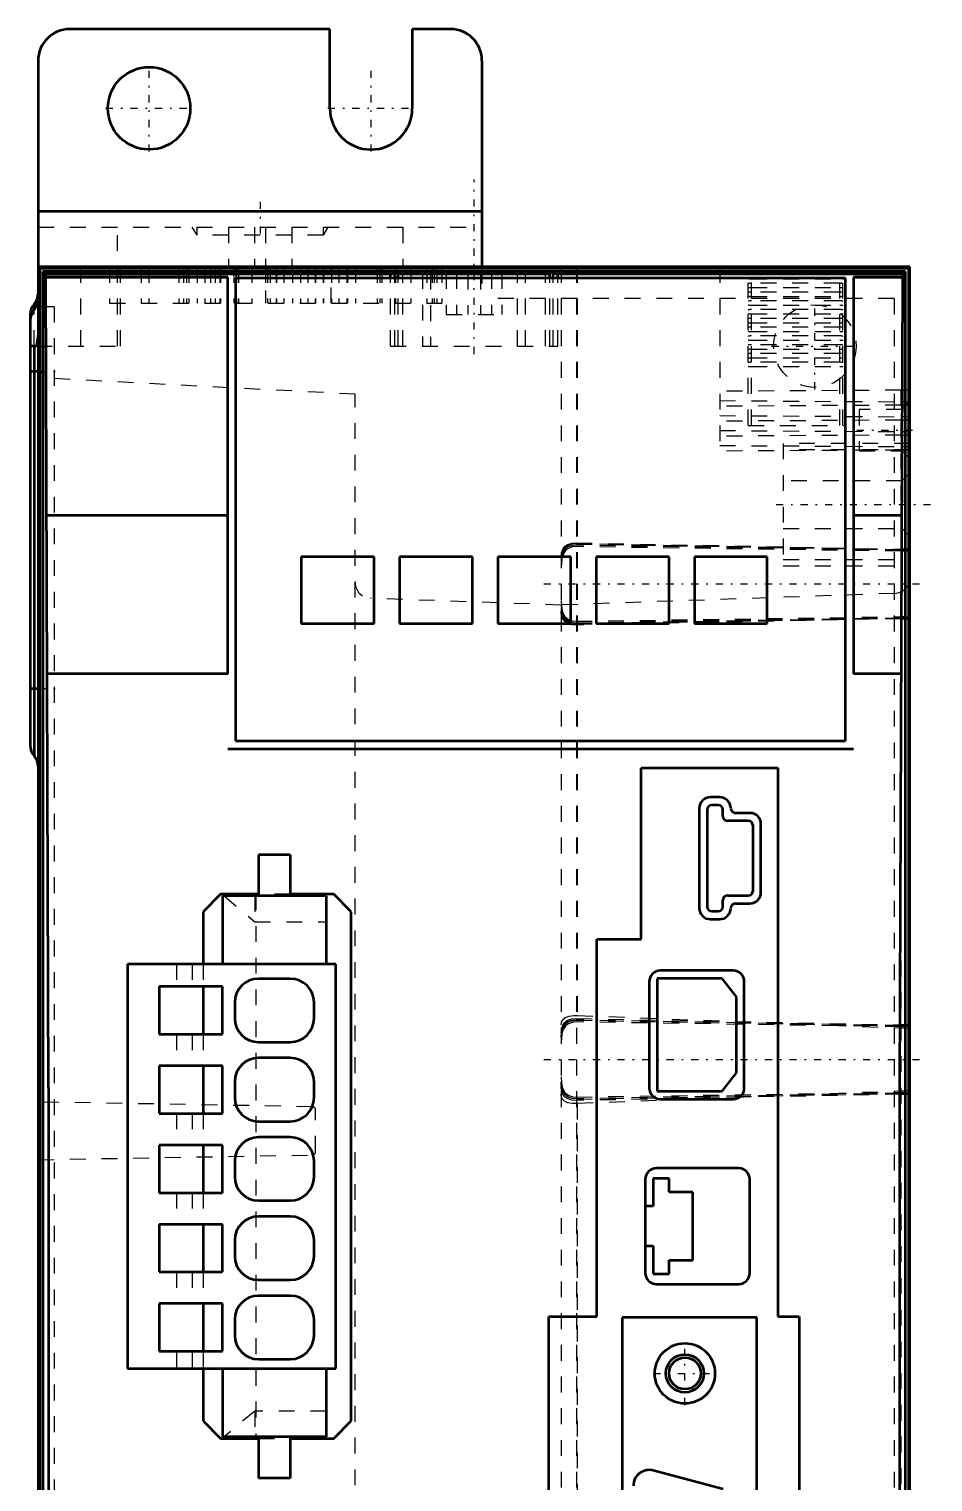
# Model space of a CAD drawing. Header units: millimetres. Extents: x 0 to 229, y 0 to 349.
# Drawn here: x 3.3 to 60.3, y 257.5 to 349.1 of the extents above; entities that cross this region are included whole.
import ezdxf

# ---------------------------------------------------------------- set-up
doc = ezdxf.new("R2010")
doc.units = ezdxf.units.MM
doc.linetypes.add('Center', pattern=[1.5, 0.45, -0.5, 0.05, -0.5])
doc.linetypes.add('Dashed', pattern=[2, 1, -1])
for name, color, linetype, lineweight in [('AM_4', 7, 'Continuous', 50), ('AM_6', 2, 'Continuous', 35), ('AM_7', 7, 'Center', 25), ('AM_9', 6, 'Dashed', 25)]:
    doc.layers.add(name, color=color, linetype=linetype, lineweight=lineweight)

# ---------------------------------------------------------------- blocks, each defined once
blk = doc.blocks.new('3_MBDLN25SF_0_in_MBDLN25SF_1100')
at = {"layer": 'AM_4'}
for p, q in [((22.266, 349.115), (5.866, 349.115)), ((22.266, 344.115), (22.266, 349.115)), ((29.866, 349.115), (27.466, 349.115)), ((27.466, 349.115), (27.466, 344.115)), ((3.866, 347.115), (3.866, 234.085)), ((31.866, 347.115), (31.866, 334.067)), ((31.866, 337.615), (3.866, 337.615)), ((58.866, 334.115), (3.866, 334.115)), ((3.913, 334.067), (3.913, 331.615)), ((3.913, 334.067), (31.866, 334.067)), ((3.962, 334.019), (3.913, 334.067)), ((3.962, 334.019), (3.962, 234.085)), ((58.77, 334.019), (3.962, 334.019)), ((58.57, 333.819), (4.162, 333.819)), ((4.162, 333.819), (4.162, 234.085)), ((4.325, 333.656), (4.162, 333.819)), ((26.087, 333.656), (4.325, 333.656)), ((4.325, 333.456), (4.325, 333.656)), ((26.087, 333.656), (26.366, 333.726)), ((26.087, 333.405), (26.087, 333.656)), ((26.366, 333.405), (26.366, 333.726)), ((26.866, 333.726), (26.588, 333.656)), ((36.145, 333.656), (26.588, 333.656)), ((26.588, 333.405), (26.588, 333.656)), ((28.616, 333.726), (28.616, 333.696)), ((30.266, 333.733), (29.616, 333.733)), ((29.616, 333.733), (29.616, 333.719)), ((29.616, 333.719), (30.266, 333.719)), ((30.266, 333.733), (30.266, 333.719)), ((31.766, 333.757), (30.966, 333.757)), ((30.966, 333.757), (30.966, 333.696)), ((30.966, 333.696), (31.766, 333.696)), ((31.766, 333.696), (31.766, 333.757)), ((32.466, 333.733), (32.466, 333.719)), ((33.116, 333.733), (32.466, 333.733)), ((32.466, 333.719), (33.116, 333.719)), ((33.116, 333.719), (33.116, 333.733)), ((34.116, 333.696), (34.116, 333.726)), ((36.145, 333.656), (35.866, 333.726)), ((36.145, 333.405), (36.145, 333.656)), ((36.366, 333.405), (36.366, 333.726)), ((36.366, 333.726), (36.646, 333.656)), ((58.408, 333.656), (36.646, 333.656)), ((36.646, 333.405), (36.646, 333.656)), ((58.57, 333.819), (58.408, 333.656)), ((58.408, 333.656), (58.408, 333.456)), ((58.57, 333.819), (58.57, 184.411)), ((58.866, 334.115), (58.77, 334.019)), ((58.77, 334.019), (58.77, 184.211)), ((58.866, 184.115), (58.866, 334.115)), ((15.826, 333.456), (4.325, 333.456)), ((4.347, 333.434), (4.325, 333.456)), ((15.826, 333.434), (4.347, 333.434)), ((4.517, 282.328), (4.347, 333.434)), ((15.826, 308.435), (15.826, 333.456)), ((16.326, 333.405), (16.326, 304.215)), ((54.796, 333.405), (16.326, 333.405)), ((54.796, 304.215), (54.796, 333.405)), ((58.408, 333.456), (55.296, 333.456)), ((55.296, 333.456), (55.296, 308.435)), ((58.386, 333.434), (55.296, 333.434)), ((58.386, 333.434), (58.216, 282.328)), ((58.408, 333.456), (58.386, 333.434)), ((3.616, 331.765), (3.616, 331.431)), ((3.366, 331.103), (3.366, 303.926)), ((3.866, 331.615), (3.913, 331.615)), ((3.752, 329.115), (3.366, 329.115)), ((3.616, 329.115), (3.616, 303.265)), ((3.866, 327.515), (3.366, 327.515)), ((15.826, 318.435), (4.393, 318.435)), ((58.34, 318.435), (55.296, 318.435)), ((25.066, 315.815), (20.466, 315.815)), ((20.466, 315.815), (20.466, 311.615)), ((25.066, 311.615), (25.066, 315.815)), ((31.266, 315.815), (26.666, 315.815)), ((26.666, 315.815), (26.666, 311.615)), ((31.266, 311.615), (31.266, 315.815)), ((32.866, 315.815), (32.866, 311.615)), ((37.466, 315.815), (32.866, 315.815)), ((37.466, 311.615), (37.466, 315.815)), ((39.066, 315.815), (39.066, 311.615)), ((43.666, 315.815), (39.066, 315.815)), ((43.666, 311.615), (43.666, 315.815)), ((49.866, 315.815), (45.266, 315.815)), ((45.266, 315.815), (45.266, 311.615)), ((49.866, 311.615), (49.866, 315.815)), ((20.466, 311.615), (25.066, 311.615)), ((26.666, 311.615), (31.266, 311.615)), ((32.866, 311.615), (37.466, 311.615)), ((39.066, 311.615), (43.666, 311.615)), ((45.266, 311.615), (49.866, 311.615)), ((15.826, 308.435), (4.507, 308.435)), ((58.226, 308.435), (55.296, 308.435)), ((3.366, 307.515), (3.866, 307.515)), ((15.826, 303.715), (55.296, 303.715)), ((16.326, 304.215), (54.796, 304.215)), ((41.916, 291.705), (41.916, 302.505)), ((41.916, 302.505), (50.536, 302.505)), ((50.536, 302.505), (50.536, 267.915)), ((46.866, 300.665), (46.266, 300.665)), ((45.566, 299.965), (45.566, 293.665)), ((46.066, 299.865), (46.066, 293.765)), ((46.766, 300.165), (46.366, 300.165)), ((47.066, 299.465), (47.066, 299.865)), ((48.666, 299.165), (47.366, 299.165)), ((48.766, 299.665), (47.866, 299.665)), ((48.966, 294.765), (48.966, 298.865)), ((49.466, 294.665), (49.466, 298.965)), ((17.771, 297.035), (17.771, 294.435)), ((19.771, 297.035), (17.771, 297.035)), ((19.771, 297.035), (19.771, 294.435)), ((15.366, 294.535), (14.266, 293.435)), ((17.771, 294.535), (15.366, 294.535)), ((15.496, 294.435), (15.496, 290.135)), ((22.046, 294.435), (15.496, 294.435)), ((17.531, 294.535), (17.531, 294.435)), ((22.516, 294.535), (19.771, 294.535)), ((22.046, 294.435), (22.046, 290.135)), ((23.616, 293.435), (22.516, 294.535)), ((47.366, 294.465), (48.666, 294.465)), ((14.266, 293.435), (14.266, 290.135)), ((23.616, 261.315), (23.616, 293.435)), ((46.366, 293.465), (46.766, 293.465)), ((47.066, 293.765), (47.066, 294.165)), ((47.866, 293.965), (48.766, 293.965)), ((46.266, 292.965), (46.866, 292.965)), ((39.116, 267.915), (39.116, 291.705)), ((39.116, 291.705), (41.916, 291.705)), ((9.496, 290.135), (9.496, 264.615)), ((22.646, 290.135), (9.496, 290.135)), ((22.646, 264.615), (22.646, 290.135)), ((47.716, 289.725), (43.116, 289.725)), ((11.496, 288.715), (11.496, 285.715)), ((15.496, 288.715), (11.496, 288.715)), ((14.266, 288.715), (14.266, 285.715)), ((15.496, 285.715), (15.496, 288.715)), ((19.771, 289.215), (17.771, 289.215)), ((42.416, 289.025), (42.416, 282.315)), ((47.016, 289.225), (42.916, 289.225)), ((42.916, 289.225), (42.916, 282.115)), ((47.916, 288.073), (47.016, 289.225)), ((48.416, 282.315), (48.416, 289.025)), ((47.916, 283.267), (47.916, 288.073)), ((16.271, 287.715), (16.271, 286.715)), ((21.271, 286.715), (21.271, 287.715)), ((11.496, 285.715), (15.496, 285.715)), ((17.771, 285.215), (19.771, 285.215)), ((19.771, 284.215), (17.771, 284.215)), ((11.496, 283.715), (11.496, 280.715)), ((15.496, 283.715), (11.496, 283.715)), ((14.266, 283.715), (14.266, 280.715)), ((15.496, 280.715), (15.496, 283.715)), ((47.016, 282.115), (47.916, 283.267)), ((4.517, 282.328), (4.517, 235.701)), ((16.271, 282.715), (16.271, 281.715)), ((21.271, 281.715), (21.271, 282.715)), ((58.216, 282.328), (58.216, 235.701)), ((42.916, 282.115), (47.016, 282.115)), ((43.116, 281.615), (47.716, 281.615)), ((11.496, 280.715), (15.496, 280.715)), ((17.771, 280.215), (19.771, 280.215)), ((11.496, 278.715), (11.496, 275.715)), ((15.496, 278.715), (11.496, 278.715)), ((14.266, 278.715), (14.266, 275.715)), ((15.496, 275.715), (15.496, 278.715)), ((19.771, 279.215), (17.771, 279.215)), ((16.271, 277.715), (16.271, 276.715)), ((21.271, 276.715), (21.271, 277.715)), ((48.066, 277.255), (42.866, 277.255)), ((42.166, 276.555), (42.166, 270.655)), ((42.666, 276.605), (42.666, 274.855)), ((43.666, 276.605), (42.666, 276.605)), ((43.666, 275.755), (43.666, 276.605)), ((48.766, 270.655), (48.766, 276.555)), ((11.496, 275.715), (15.496, 275.715)), ((17.771, 275.215), (19.771, 275.215)), ((45.166, 275.755), (43.666, 275.755)), ((45.166, 271.455), (45.166, 275.755)), ((19.771, 274.215), (17.771, 274.215)), ((42.666, 274.855), (42.166, 274.855)), ((11.496, 273.715), (11.496, 270.715)), ((15.496, 273.715), (11.496, 273.715)), ((14.266, 273.715), (14.266, 270.715)), ((15.496, 270.715), (15.496, 273.715)), ((16.271, 272.715), (16.271, 271.715)), ((21.271, 271.715), (21.271, 272.715)), ((42.166, 272.355), (42.666, 272.355)), ((42.666, 272.355), (42.666, 270.605)), ((43.666, 270.605), (43.666, 271.455)), ((43.666, 271.455), (45.166, 271.455)), ((11.496, 270.715), (15.496, 270.715)), ((42.666, 270.605), (43.666, 270.605)), ((17.771, 270.215), (19.771, 270.215)), ((42.866, 269.955), (48.066, 269.955)), ((15.496, 268.715), (11.496, 268.715)), ((11.496, 268.715), (11.496, 265.715)), ((14.266, 268.715), (14.266, 265.715)), ((15.496, 265.715), (15.496, 268.715)), ((19.771, 269.215), (17.771, 269.215)), ((16.271, 267.715), (16.271, 266.715)), ((21.271, 266.715), (21.271, 267.715)), ((36.086, 214.415), (36.086, 267.915)), ((36.086, 267.915), (39.116, 267.915)), ((49.216, 267.845), (40.716, 267.845)), ((40.716, 267.845), (40.716, 215.065)), ((49.216, 215.065), (49.216, 267.845)), ((50.536, 267.915), (51.886, 267.915)), ((51.886, 267.915), (51.886, 214.415)), ((11.496, 265.715), (15.496, 265.715)), ((17.771, 265.215), (19.771, 265.215)), ((9.496, 264.615), (22.646, 264.615)), ((14.266, 264.615), (14.266, 261.315)), ((15.496, 264.615), (15.496, 260.315)), ((22.046, 264.615), (22.046, 260.315)), ((14.266, 261.315), (15.366, 260.215)), ((22.516, 260.215), (23.616, 261.315)), ((22.046, 260.315), (15.496, 260.315)), ((17.531, 260.315), (17.531, 260.215)), ((17.771, 260.315), (17.771, 257.715)), ((19.771, 260.315), (19.771, 257.715)), ((15.366, 260.215), (17.771, 260.215)), ((19.771, 260.215), (22.516, 260.215)), ((19.771, 257.715), (17.771, 257.715)), ((47.075, 257.011), (42.675, 258.19))]:
    blk.add_line(p, q, dxfattribs=at)
for points in [[(26.366, 333.726), (26.385, 333.734), (26.442, 333.741), (26.537, 333.749), (26.668, 333.756), (26.835, 333.763), (27.036, 333.77), (27.27, 333.776), (27.536, 333.782), (27.831, 333.788), (28.152, 333.793), (28.498, 333.798), (28.866, 333.802), (29.253, 333.805), (29.656, 333.808), (30.072, 333.81), (30.498, 333.812), (30.93, 333.813), (31.366, 333.813), (31.802, 333.813), (32.234, 333.812), (32.66, 333.81), (33.076, 333.808), (33.479, 333.805), (33.866, 333.802), (34.234, 333.798), (34.58, 333.793), (34.902, 333.788), (35.196, 333.782), (35.462, 333.776), (35.696, 333.77), (35.898, 333.763), (36.065, 333.756), (36.196, 333.749), (36.29, 333.741), (36.347, 333.734), (36.366, 333.726)], [(26.866, 333.726), (26.882, 333.733), (26.932, 333.739), (27.015, 333.746), (27.132, 333.753), (27.281, 333.759), (27.461, 333.765), (27.67, 333.771), (27.908, 333.776), (28.172, 333.781), (28.461, 333.786), (28.771, 333.79), (29.102, 333.794), (29.449, 333.797), (29.811, 333.8), (30.185, 333.802), (30.568, 333.803), (30.957, 333.804), (31.349, 333.805), (31.369, 333.805)], [(34.616, 333.726), (34.604, 333.731), (34.567, 333.736), (34.506, 333.741), (34.42, 333.745), (34.312, 333.75), (34.181, 333.754), (34.028, 333.759), (33.856, 333.763), (33.664, 333.766), (33.455, 333.77), (33.23, 333.773), (32.991, 333.775), (32.74, 333.777), (32.478, 333.779), (32.207, 333.781), (31.931, 333.782), (31.649, 333.783), (31.366, 333.783), (31.083, 333.783), (30.802, 333.782), (30.525, 333.781), (30.255, 333.779), (29.993, 333.777), (29.741, 333.775), (29.502, 333.773), (29.277, 333.77), (29.068, 333.766), (28.877, 333.763), (28.704, 333.759), (28.552, 333.754), (28.421, 333.75), (28.312, 333.745), (28.227, 333.741), (28.166, 333.736), (28.129, 333.731), (28.116, 333.726)], [(28.116, 333.726), (28.129, 333.721), (28.166, 333.716), (28.227, 333.711), (28.312, 333.707), (28.421, 333.702), (28.552, 333.698), (28.704, 333.694), (28.877, 333.69), (29.068, 333.686), (29.277, 333.683), (29.502, 333.68), (29.741, 333.677), (29.993, 333.675), (30.255, 333.673), (30.525, 333.671), (30.802, 333.67), (31.083, 333.67), (31.366, 333.669)], [(34.116, 333.726), (34.106, 333.73), (34.074, 333.734), (34.023, 333.738), (33.95, 333.742), (33.859, 333.746), (33.748, 333.75), (33.619, 333.754), (33.473, 333.757), (33.311, 333.76), (33.134, 333.763), (32.944, 333.765), (32.741, 333.768), (32.528, 333.77), (32.307, 333.771), (32.078, 333.772), (31.844, 333.773), (31.606, 333.774), (31.366, 333.774), (31.127, 333.774), (30.889, 333.773), (30.654, 333.772), (30.426, 333.771), (30.204, 333.77), (29.991, 333.768), (29.789, 333.765), (29.599, 333.763), (29.422, 333.76), (29.26, 333.757), (29.114, 333.754), (28.985, 333.75), (28.874, 333.746), (28.782, 333.742), (28.71, 333.738), (28.658, 333.734), (28.627, 333.73), (28.616, 333.726)], [(28.616, 333.726), (28.627, 333.722), (28.658, 333.718), (28.71, 333.714), (28.782, 333.71), (28.874, 333.706), (28.985, 333.702), (29.114, 333.699), (29.26, 333.695), (29.422, 333.692), (29.599, 333.689), (29.789, 333.687), (29.991, 333.684), (30.204, 333.683), (30.426, 333.681), (30.654, 333.68), (30.889, 333.679), (31.127, 333.678), (31.366, 333.678)], [(30.266, 333.733), (30.327, 333.733), (30.388, 333.733), (30.447, 333.733), (30.506, 333.734), (30.562, 333.734), (30.616, 333.735), (30.668, 333.735), (30.716, 333.736), (30.761, 333.737), (30.802, 333.737), (30.84, 333.738), (30.872, 333.739), (30.901, 333.74), (30.924, 333.741), (30.942, 333.742), (30.956, 333.743), (30.964, 333.744), (30.966, 333.745)], [(30.966, 333.707), (30.964, 333.708), (30.956, 333.709), (30.942, 333.71), (30.924, 333.711), (30.901, 333.712), (30.872, 333.713), (30.84, 333.714), (30.802, 333.715), (30.761, 333.716), (30.716, 333.716), (30.668, 333.717), (30.616, 333.717), (30.562, 333.718), (30.506, 333.718), (30.447, 333.719), (30.388, 333.719), (30.327, 333.719), (30.266, 333.719)], [(31.366, 333.678), (31.606, 333.678), (31.844, 333.679), (32.078, 333.68), (32.307, 333.681), (32.528, 333.683), (32.741, 333.684), (32.944, 333.687), (33.134, 333.689), (33.311, 333.692), (33.473, 333.695), (33.619, 333.699), (33.748, 333.702), (33.859, 333.706), (33.95, 333.71), (34.023, 333.714), (34.074, 333.718), (34.106, 333.722), (34.116, 333.726)], [(31.366, 333.669), (31.649, 333.67), (31.931, 333.67), (32.207, 333.671), (32.478, 333.673), (32.74, 333.675), (32.991, 333.677), (33.23, 333.68), (33.455, 333.683), (33.664, 333.686), (33.856, 333.69), (34.028, 333.694), (34.181, 333.698), (34.312, 333.702), (34.42, 333.707), (34.506, 333.711), (34.567, 333.716), (34.604, 333.721), (34.616, 333.726)], [(31.369, 333.805), (31.761, 333.804), (32.15, 333.803), (32.533, 333.802), (32.908, 333.8), (33.27, 333.797), (33.619, 333.794), (33.949, 333.79), (34.261, 333.786), (34.55, 333.782), (34.815, 333.777), (35.054, 333.771), (35.265, 333.765), (35.446, 333.759), (35.596, 333.753), (35.714, 333.746), (35.798, 333.74), (35.849, 333.733), (35.866, 333.726), (35.866, 333.726)], [(31.766, 333.745), (31.769, 333.744), (31.777, 333.743), (31.79, 333.742), (31.808, 333.741), (31.832, 333.74), (31.86, 333.739), (31.893, 333.738), (31.93, 333.737), (31.971, 333.737), (32.016, 333.736), (32.065, 333.735), (32.116, 333.735), (32.17, 333.734), (32.227, 333.734), (32.285, 333.733), (32.345, 333.733), (32.405, 333.733), (32.466, 333.733)], [(32.466, 333.719), (32.405, 333.719), (32.345, 333.719), (32.285, 333.719), (32.227, 333.718), (32.17, 333.718), (32.116, 333.717), (32.065, 333.717), (32.016, 333.716), (31.971, 333.716), (31.93, 333.715), (31.893, 333.714), (31.86, 333.713), (31.832, 333.712), (31.808, 333.711), (31.79, 333.71), (31.777, 333.709), (31.769, 333.708), (31.766, 333.707)], [(3.616, 331.431), (3.762, 331.665), (3.86, 332.023), (3.866, 332.139)], [(3.616, 331.431), (3.513, 331.279), (3.391, 330.948), (3.366, 330.701)], [(3.866, 330.139), (3.861, 329.937), (3.856, 329.858), (3.823, 329.545), (3.752, 329.115)]]:
    blk.add_lwpolyline(points, dxfattribs=at)
for centre, radius in [((10.866, 344.115), 2.6), ((44.666, 264.315), 1.9), ((44.666, 264.315), 1.2), ((44.666, 264.315), 1)]:
    blk.add_circle(centre, radius, dxfattribs=at)
for centre, radius, start, end in [((5.866, 347.115), 2, 90, 180), ((29.866, 347.115), 2, 0, 90), ((24.866, 344.115), 2.6, 180, 0), ((4.366, 331.103), 1, 138.59038, 180), ((2.866, 332.426), 1, 318.59029, 359.91755), ((4.366, 303.926), 1, 180, 221.40962), ((2.866, 302.603), 1, 0, 41.40971), ((46.266, 299.965), 0.7, 90, 180), ((46.866, 299.965), 0.7, 0, 90), ((46.366, 299.865), 0.3, 90, 180), ((46.766, 299.865), 0.3, 0, 90), ((47.866, 299.965), 0.3, 180, 270), ((47.366, 299.465), 0.3, 180, 270), ((48.666, 298.865), 0.3, 0, 90), ((48.766, 298.965), 0.7, 0, 90), ((47.366, 294.165), 0.3, 90, 180), ((48.666, 294.765), 0.3, 270, 0), ((48.766, 294.665), 0.7, 270, 0), ((46.266, 293.665), 0.7, 180, 270), ((46.366, 293.765), 0.3, 180, 270), ((46.766, 293.765), 0.3, 270, 0), ((46.866, 293.665), 0.7, 270, 0), ((47.866, 293.665), 0.3, 90, 180), ((43.116, 289.025), 0.7, 90, 180), ((47.716, 289.025), 0.7, 0, 90), ((17.771, 287.715), 1.5, 90, 180), ((19.771, 287.715), 1.5, 0, 90), ((17.771, 286.715), 1.5, 180, 270), ((19.771, 286.715), 1.5, 270, 0), ((17.771, 282.715), 1.5, 90, 180), ((19.771, 282.715), 1.5, 0, 90), ((43.116, 282.315), 0.7, 180, 270), ((47.716, 282.315), 0.7, 270, 0), ((17.771, 281.715), 1.5, 180, 270), ((19.771, 281.715), 1.5, 270, 0), ((17.771, 277.715), 1.5, 90, 180), ((19.771, 277.715), 1.5, 0, 90), ((42.866, 276.555), 0.7, 90, 180), ((48.066, 276.555), 0.7, 0, 90), ((17.771, 276.715), 1.5, 180, 270), ((19.771, 276.715), 1.5, 270, 0), ((17.771, 272.715), 1.5, 90, 180), ((19.771, 272.715), 1.5, 0, 90), ((17.771, 271.715), 1.5, 180, 270), ((19.771, 271.715), 1.5, 270, 0), ((42.866, 270.655), 0.7, 180, 270), ((48.066, 270.655), 0.7, 270, 0), ((17.771, 267.715), 1.5, 90, 180), ((19.771, 267.715), 1.5, 0, 90), ((17.771, 266.715), 1.5, 180, 270), ((19.771, 266.715), 1.5, 270, 0), ((42.416, 257.224), 1, 75, 180)]:
    blk.add_arc(centre, radius, start, end, dxfattribs=at)
at = {"layer": 'AM_7'}
for p, q in [((10.866, 341.385), (10.866, 346.845)), ((24.866, 341.385), (24.866, 346.845)), ((8.136, 344.115), (13.596, 344.115)), ((22.136, 344.115), (27.596, 344.115)), ((31.366, 328.615), (31.366, 339.615)), ((17.866, 338.215), (17.866, 336.015)), ((52.866, 326.385), (52.866, 331.845)), ((50.136, 329.115), (55.596, 329.115)), ((3.291, 327.515), (4.941, 327.515)), ((55.506, 323.815), (59.026, 323.815)), ((50.416, 319.115), (60.316, 319.115)), ((35.766, 314.115), (59.966, 314.115)), ((3.291, 307.515), (4.941, 307.515)), ((35.766, 284.115), (59.966, 284.115)), ((44.666, 262.32), (44.666, 266.31)), ((42.671, 264.315), (46.661, 264.315))]:
    blk.add_line(p, q, dxfattribs=at)
at = {"layer": 'AM_9'}
for p, q in [((3.866, 336.615), (31.866, 336.615)), ((8.866, 329.115), (8.866, 336.615)), ((13.566, 336.615), (13.866, 336.115)), ((13.866, 336.615), (13.866, 336.115)), ((15.866, 336.615), (15.866, 334.115)), ((17.516, 336.615), (17.516, 334.115)), ((18.216, 336.615), (18.216, 331.815)), ((19.866, 336.615), (19.866, 334.115)), ((21.866, 336.115), (21.866, 336.615)), ((21.866, 336.115), (22.166, 336.615)), ((26.866, 336.615), (26.866, 334.115)), ((21.866, 336.115), (13.866, 336.115)), ((6.566, 329.115), (6.566, 334.115)), ((8.366, 334.115), (8.366, 331.815)), ((8.858, 334.115), (8.858, 331.815)), ((9.066, 329.115), (9.066, 334.115)), ((10.366, 334.115), (10.366, 331.815)), ((10.858, 334.115), (10.858, 331.815)), ((12.736, 334.115), (12.736, 331.815)), ((13.036, 334.115), (13.036, 331.815)), ((13.216, 334.115), (13.216, 331.815)), ((13.376, 334.115), (13.376, 331.815)), ((13.906, 334.115), (13.906, 331.815)), ((14.376, 334.115), (14.376, 331.815)), ((14.736, 334.115), (14.736, 331.815)), ((15.036, 334.115), (15.036, 331.815)), ((15.336, 334.115), (15.336, 331.815)), ((15.376, 334.115), (15.376, 331.815)), ((16.206, 334.115), (16.206, 331.815)), ((16.336, 334.115), (16.336, 331.815)), ((16.376, 334.115), (16.376, 331.815)), ((16.506, 334.115), (16.506, 331.815)), ((17.336, 334.115), (17.336, 331.815)), ((18.206, 334.115), (18.206, 331.815)), ((18.336, 334.115), (18.336, 331.815)), ((18.506, 334.115), (18.506, 331.815)), ((18.875, 334.115), (18.875, 331.815)), ((18.906, 334.115), (18.906, 331.815)), ((19.366, 334.115), (19.366, 331.815)), ((19.916, 334.115), (19.916, 331.815)), ((20.416, 334.115), (20.416, 331.815)), ((20.875, 334.115), (20.875, 331.815)), ((21.336, 334.115), (21.336, 331.815)), ((21.366, 334.115), (21.366, 331.815)), ((21.836, 334.115), (21.836, 331.815)), ((21.876, 334.115), (21.876, 331.815)), ((22.346, 331.815), (22.346, 334.115)), ((22.376, 334.115), (22.376, 331.815)), ((22.828, 334.115), (22.828, 331.815)), ((23.346, 334.115), (23.346, 331.815)), ((23.376, 334.115), (23.376, 331.815)), ((23.876, 334.115), (23.876, 331.815)), ((25.246, 334.115), (25.246, 331.815)), ((25.416, 334.115), (25.416, 331.815)), ((25.546, 334.115), (25.546, 331.815)), ((26.416, 334.115), (26.416, 331.815)), ((26.866, 329.115), (26.866, 333.726)), ((27.376, 334.115), (27.376, 331.815)), ((28.116, 333.726), (28.116, 329.115)), ((28.376, 334.115), (28.376, 331.815)), ((28.616, 333.696), (28.616, 329.115)), ((28.716, 334.115), (28.716, 331.815)), ((28.845, 334.115), (28.845, 331.815)), ((29.016, 334.115), (29.016, 331.815)), ((29.336, 334.115), (29.336, 331.815)), ((29.616, 333.719), (29.616, 331.115)), ((30.266, 333.719), (30.266, 331.115)), ((30.966, 333.696), (30.966, 331.115)), ((31.766, 333.696), (31.766, 331.115)), ((31.866, 334.067), (31.866, 332.115)), ((32.466, 333.719), (32.466, 331.115)), ((33.116, 333.719), (33.116, 331.115)), ((34.116, 329.115), (34.116, 333.696)), ((34.616, 329.115), (34.616, 333.726)), ((35.866, 329.115), (35.866, 333.726)), ((36.866, 334.115), (36.866, 184.115)), ((37.823, 334.115), (37.823, 184.115)), ((37.866, 334.115), (37.866, 286.896)), ((46.866, 334.115), (46.866, 322.491)), ((48.666, 324.115), (48.666, 333.606)), ((54.636, 333.634), (48.866, 333.634)), ((48.866, 324.115), (48.866, 333.634)), ((54.636, 324.115), (54.636, 333.634)), ((54.836, 324.115), (54.836, 333.606)), ((26.087, 329.115), (26.087, 333.405)), ((26.366, 329.115), (26.366, 333.405)), ((26.588, 329.115), (26.588, 333.405)), ((36.145, 329.115), (36.145, 333.405)), ((36.366, 329.115), (36.366, 333.405)), ((36.646, 329.115), (36.646, 333.405)), ((48.866, 333.357), (54.636, 333.357)), ((54.436, 333.08), (48.866, 333.08)), ((48.866, 332.803), (54.436, 332.803)), ((54.436, 324.115), (54.436, 333.08)), ((8.366, 331.815), (29.336, 331.815)), ((57.866, 332.115), (31.866, 332.115)), ((54.436, 332.527), (48.866, 332.527)), ((48.866, 332.25), (54.436, 332.25)), ((54.436, 331.973), (48.866, 331.973)), ((57.866, 332.115), (57.866, 186.115)), ((3.616, 329.115), (3.616, 331.431)), ((3.913, 331.615), (4.866, 331.615)), ((4.866, 331.615), (4.866, 186.615)), ((29.616, 331.115), (33.116, 331.115)), ((48.866, 331.696), (54.436, 331.696)), ((54.436, 331.419), (48.866, 331.419)), ((48.866, 331.142), (54.436, 331.142)), ((54.436, 330.865), (48.866, 330.865)), ((48.866, 330.588), (54.436, 330.588)), ((54.436, 330.312), (48.866, 330.312)), ((48.866, 330.035), (54.436, 330.035)), ((3.752, 329.115), (9.066, 329.115)), ((26.087, 329.115), (36.646, 329.115)), ((54.436, 329.758), (48.866, 329.758)), ((48.866, 329.481), (54.436, 329.481)), ((54.436, 329.204), (48.866, 329.204)), ((48.866, 328.927), (54.436, 328.927)), ((54.436, 328.65), (48.866, 328.65)), ((48.866, 328.374), (54.436, 328.374)), ((54.436, 328.097), (48.866, 328.097)), ((48.866, 327.82), (54.436, 327.82)), ((23.866, 326.075), (4.814, 327.073)), ((58.297, 326.333), (46.866, 326.263)), ((58.297, 326.333), (58.297, 184.115)), ((23.866, 205.263), (23.866, 326.075)), ((46.866, 325.675), (58.297, 325.605)), ((58.297, 325.39), (46.866, 325.32)), ((58.866, 325.615), (58.366, 325.115)), ((46.866, 324.732), (58.297, 324.662)), ((58.297, 324.447), (46.866, 324.377)), ((58.366, 325.115), (55.666, 325.115)), ((55.666, 325.115), (55.666, 322.515)), ((58.366, 325.115), (58.366, 322.515)), ((46.866, 323.789), (58.297, 323.719)), ((48.666, 324.115), (54.836, 324.115)), ((58.297, 323.504), (46.866, 323.434)), ((46.866, 322.846), (58.297, 322.775)), ((58.866, 322.98), (50.866, 322.98)), ((50.866, 322.98), (50.866, 315.25)), ((58.297, 322.561), (46.866, 322.491)), ((58.866, 322.565), (50.866, 322.565)), ((55.666, 322.515), (58.366, 322.515)), ((58.366, 322.515), (58.866, 322.015)), ((58.866, 321.115), (58.366, 320.615)), ((58.366, 320.615), (50.866, 320.615)), ((58.366, 320.615), (58.366, 317.615)), ((50.866, 317.615), (58.366, 317.615)), ((58.366, 317.615), (58.866, 317.115)), ((37.823, 316.706), (58.297, 316.307)), ((58.297, 316.274), (37.823, 316.639)), ((37.823, 316.633), (58.297, 316.271)), ((58.297, 316.232), (37.823, 316.559)), ((58.297, 316.181), (37.823, 316.47)), ((50.866, 315.665), (58.866, 315.665)), ((50.866, 315.25), (58.866, 315.25)), ((57.901, 313.519), (36.866, 312.785)), ((36.866, 312.785), (24.831, 313.205)), ((37.823, 311.759), (58.297, 312.048)), ((37.823, 311.67), (58.297, 311.998)), ((58.297, 311.958), (37.823, 311.596)), ((37.823, 311.59), (58.297, 311.955)), ((58.297, 311.922), (37.823, 311.524)), ((15.591, 294.435), (17.531, 292.807)), ((17.531, 294.435), (17.531, 292.807)), ((17.591, 294.535), (17.591, 260.215)), ((19.771, 294.535), (17.771, 294.535)), ((17.531, 292.807), (22.046, 292.807)), ((12.591, 290.135), (12.591, 288.715)), ((13.591, 290.135), (13.591, 288.715)), ((14.266, 290.135), (14.266, 288.715)), ((37.866, 286.896), (58.866, 286.088)), ((37.823, 286.694), (58.297, 286.302)), ((58.297, 286.257), (37.823, 286.606)), ((37.823, 286.587), (58.297, 286.247)), ((58.297, 286.19), (37.823, 286.486)), ((12.591, 285.715), (12.591, 283.715)), ((13.591, 285.715), (13.591, 283.715)), ((14.266, 285.715), (14.266, 283.715)), ((21.17, 281.135), (3.866, 281.437)), ((37.823, 281.744), (58.297, 282.039)), ((58.297, 281.982), (37.823, 281.642)), ((37.823, 281.623), (58.297, 281.972)), ((58.297, 281.928), (37.823, 281.535)), ((58.866, 282.141), (37.866, 281.334)), ((12.591, 280.715), (12.591, 278.715)), ((13.591, 280.715), (13.591, 278.715)), ((14.266, 280.715), (14.266, 278.715)), ((21.366, 278.294), (21.366, 280.935)), ((37.866, 281.334), (37.866, 226.896)), ((3.866, 277.792), (21.17, 278.094)), ((12.591, 275.715), (12.591, 273.715)), ((13.591, 275.715), (13.591, 273.715)), ((14.266, 275.715), (14.266, 273.715)), ((12.591, 270.715), (12.591, 268.715)), ((13.591, 270.715), (13.591, 268.715)), ((14.266, 270.715), (14.266, 268.715)), ((12.591, 265.715), (12.591, 264.615)), ((13.591, 265.715), (13.591, 264.615)), ((14.266, 265.715), (14.266, 264.615)), ((17.531, 261.942), (15.591, 260.315)), ((17.531, 261.942), (17.531, 260.315)), ((22.046, 261.942), (17.531, 261.942)), ((17.771, 260.215), (19.771, 260.215))]:
    blk.add_line(p, q, dxfattribs=at)
for points in [[(48.866, 333.634), (48.849, 333.634), (48.832, 333.634), (48.814, 333.633), (48.798, 333.632), (48.782, 333.631), (48.766, 333.63), (48.752, 333.629), (48.738, 333.627), (48.725, 333.626), (48.713, 333.624), (48.702, 333.622), (48.693, 333.62), (48.685, 333.618), (48.678, 333.615), (48.673, 333.613), (48.669, 333.611), (48.667, 333.608), (48.666, 333.606)], [(54.836, 333.606), (54.835, 333.608), (54.833, 333.611), (54.829, 333.613), (54.824, 333.615), (54.818, 333.618), (54.809, 333.62), (54.8, 333.622), (54.789, 333.624), (54.778, 333.626), (54.765, 333.627), (54.751, 333.629), (54.736, 333.63), (54.721, 333.631), (54.705, 333.632), (54.688, 333.633), (54.671, 333.634), (54.654, 333.634), (54.636, 333.634)], [(48.666, 333.385), (48.667, 333.383), (48.669, 333.38), (48.673, 333.378), (48.678, 333.376), (48.685, 333.373), (48.693, 333.371), (48.702, 333.369), (48.713, 333.367), (48.725, 333.365), (48.738, 333.364), (48.752, 333.362), (48.766, 333.361), (48.782, 333.36), (48.798, 333.359), (48.814, 333.358), (48.832, 333.358), (48.849, 333.357), (48.866, 333.357)], [(48.866, 333.08), (48.849, 333.08), (48.832, 333.08), (48.814, 333.079), (48.798, 333.079), (48.782, 333.078), (48.766, 333.076), (48.752, 333.075), (48.738, 333.074), (48.725, 333.072), (48.713, 333.07), (48.702, 333.068), (48.693, 333.066), (48.685, 333.064), (48.678, 333.062), (48.673, 333.059), (48.669, 333.057), (48.667, 333.055), (48.666, 333.052)], [(48.666, 332.831), (48.667, 332.829), (48.669, 332.827), (48.673, 332.824), (48.678, 332.822), (48.685, 332.82), (48.693, 332.817), (48.702, 332.815), (48.713, 332.813), (48.725, 332.812), (48.738, 332.81), (48.752, 332.808), (48.766, 332.807), (48.782, 332.806), (48.798, 332.805), (48.814, 332.804), (48.832, 332.804), (48.849, 332.803), (48.866, 332.803)], [(54.636, 333.052), (54.635, 333.055), (54.633, 333.057), (54.629, 333.059), (54.624, 333.062), (54.618, 333.064), (54.609, 333.066), (54.6, 333.068), (54.589, 333.07), (54.578, 333.072), (54.565, 333.074), (54.551, 333.075), (54.536, 333.076), (54.521, 333.078), (54.505, 333.079), (54.488, 333.079), (54.471, 333.08), (54.454, 333.08), (54.436, 333.08)], [(54.436, 332.803), (54.454, 332.803), (54.471, 332.804), (54.488, 332.804), (54.505, 332.805), (54.521, 332.806), (54.536, 332.807), (54.551, 332.808), (54.565, 332.81), (54.578, 332.812), (54.589, 332.813), (54.6, 332.815), (54.609, 332.817), (54.618, 332.82), (54.624, 332.822), (54.629, 332.824), (54.633, 332.827), (54.635, 332.829), (54.636, 332.831)], [(54.636, 333.357), (54.654, 333.357), (54.671, 333.358), (54.688, 333.358), (54.705, 333.359), (54.721, 333.36), (54.736, 333.361), (54.751, 333.362), (54.765, 333.364), (54.778, 333.365), (54.789, 333.367), (54.8, 333.369), (54.809, 333.371), (54.818, 333.373), (54.824, 333.376), (54.829, 333.378), (54.833, 333.38), (54.835, 333.383), (54.836, 333.385)], [(48.866, 332.527), (48.849, 332.526), (48.832, 332.526), (48.814, 332.526), (48.798, 332.525), (48.782, 332.524), (48.766, 332.523), (48.752, 332.521), (48.738, 332.52), (48.725, 332.518), (48.713, 332.516), (48.702, 332.515), (48.693, 332.512), (48.685, 332.51), (48.678, 332.508), (48.673, 332.506), (48.669, 332.503), (48.667, 332.501), (48.666, 332.498)], [(48.666, 332.278), (48.667, 332.275), (48.669, 332.273), (48.673, 332.27), (48.678, 332.268), (48.685, 332.266), (48.693, 332.264), (48.702, 332.262), (48.713, 332.26), (48.725, 332.258), (48.738, 332.256), (48.752, 332.255), (48.766, 332.253), (48.782, 332.252), (48.798, 332.251), (48.814, 332.251), (48.832, 332.25), (48.849, 332.25), (48.866, 332.25)], [(48.866, 331.973), (48.849, 331.973), (48.832, 331.972), (48.814, 331.972), (48.798, 331.971), (48.782, 331.97), (48.766, 331.969), (48.752, 331.968), (48.738, 331.966), (48.725, 331.965), (48.713, 331.963), (48.702, 331.961), (48.693, 331.959), (48.685, 331.957), (48.678, 331.954), (48.673, 331.952), (48.669, 331.95), (48.667, 331.947), (48.666, 331.945)], [(54.636, 332.498), (54.635, 332.501), (54.633, 332.503), (54.629, 332.506), (54.624, 332.508), (54.618, 332.51), (54.609, 332.512), (54.6, 332.515), (54.589, 332.516), (54.578, 332.518), (54.565, 332.52), (54.551, 332.521), (54.536, 332.523), (54.521, 332.524), (54.505, 332.525), (54.488, 332.526), (54.471, 332.526), (54.454, 332.526), (54.436, 332.527)], [(54.436, 332.25), (54.454, 332.25), (54.471, 332.25), (54.488, 332.251), (54.505, 332.251), (54.521, 332.252), (54.536, 332.253), (54.551, 332.255), (54.565, 332.256), (54.578, 332.258), (54.589, 332.26), (54.6, 332.262), (54.609, 332.264), (54.618, 332.266), (54.624, 332.268), (54.629, 332.27), (54.633, 332.273), (54.635, 332.275), (54.636, 332.278)], [(54.636, 331.945), (54.635, 331.947), (54.633, 331.95), (54.629, 331.952), (54.624, 331.954), (54.618, 331.957), (54.609, 331.959), (54.6, 331.961), (54.589, 331.963), (54.578, 331.965), (54.565, 331.966), (54.551, 331.968), (54.536, 331.969), (54.521, 331.97), (54.505, 331.971), (54.488, 331.972), (54.471, 331.972), (54.454, 331.973), (54.436, 331.973)], [(48.666, 331.724), (48.667, 331.722), (48.669, 331.719), (48.673, 331.717), (48.678, 331.714), (48.685, 331.712), (48.693, 331.71), (48.702, 331.708), (48.713, 331.706), (48.725, 331.704), (48.738, 331.702), (48.752, 331.701), (48.766, 331.7), (48.782, 331.699), (48.798, 331.698), (48.814, 331.697), (48.832, 331.696), (48.849, 331.696), (48.866, 331.696)], [(48.866, 331.419), (48.849, 331.419), (48.832, 331.419), (48.814, 331.418), (48.798, 331.417), (48.782, 331.416), (48.766, 331.415), (48.752, 331.414), (48.738, 331.412), (48.725, 331.411), (48.713, 331.409), (48.702, 331.407), (48.693, 331.405), (48.685, 331.403), (48.678, 331.401), (48.673, 331.398), (48.669, 331.396), (48.667, 331.393), (48.666, 331.391)], [(48.666, 331.17), (48.667, 331.168), (48.669, 331.165), (48.673, 331.163), (48.678, 331.161), (48.685, 331.158), (48.693, 331.156), (48.702, 331.154), (48.713, 331.152), (48.725, 331.15), (48.738, 331.149), (48.752, 331.147), (48.766, 331.146), (48.782, 331.145), (48.798, 331.144), (48.814, 331.143), (48.832, 331.143), (48.849, 331.142), (48.866, 331.142)], [(48.866, 330.865), (48.849, 330.865), (48.832, 330.865), (48.814, 330.864), (48.798, 330.864), (48.782, 330.863), (48.766, 330.862), (48.752, 330.86), (48.738, 330.859), (48.725, 330.857), (48.713, 330.855), (48.702, 330.853), (48.693, 330.851), (48.685, 330.849), (48.678, 330.847), (48.673, 330.844), (48.669, 330.842), (48.667, 330.84), (48.666, 330.837)], [(54.436, 331.696), (54.454, 331.696), (54.471, 331.696), (54.488, 331.697), (54.505, 331.698), (54.521, 331.699), (54.536, 331.7), (54.551, 331.701), (54.565, 331.702), (54.578, 331.704), (54.589, 331.706), (54.6, 331.708), (54.609, 331.71), (54.618, 331.712), (54.624, 331.714), (54.629, 331.717), (54.633, 331.719), (54.635, 331.722), (54.636, 331.724)], [(54.636, 331.391), (54.635, 331.393), (54.633, 331.396), (54.629, 331.398), (54.624, 331.401), (54.618, 331.403), (54.609, 331.405), (54.6, 331.407), (54.589, 331.409), (54.578, 331.411), (54.565, 331.412), (54.551, 331.414), (54.536, 331.415), (54.521, 331.416), (54.505, 331.417), (54.488, 331.418), (54.471, 331.419), (54.454, 331.419), (54.436, 331.419)], [(54.436, 331.142), (54.454, 331.142), (54.471, 331.143), (54.488, 331.143), (54.505, 331.144), (54.521, 331.145), (54.536, 331.146), (54.551, 331.147), (54.565, 331.149), (54.578, 331.15), (54.589, 331.152), (54.6, 331.154), (54.609, 331.156), (54.618, 331.158), (54.624, 331.161), (54.629, 331.163), (54.633, 331.165), (54.635, 331.168), (54.636, 331.17)], [(54.636, 330.837), (54.635, 330.84), (54.633, 330.842), (54.629, 330.844), (54.624, 330.847), (54.618, 330.849), (54.609, 330.851), (54.6, 330.853), (54.589, 330.855), (54.578, 330.857), (54.565, 330.859), (54.551, 330.86), (54.536, 330.862), (54.521, 330.863), (54.505, 330.864), (54.488, 330.864), (54.471, 330.865), (54.454, 330.865), (54.436, 330.865)], [(48.666, 330.617), (48.667, 330.614), (48.669, 330.612), (48.673, 330.609), (48.678, 330.607), (48.685, 330.605), (48.693, 330.602), (48.702, 330.6), (48.713, 330.598), (48.725, 330.597), (48.738, 330.595), (48.752, 330.594), (48.766, 330.592), (48.782, 330.591), (48.798, 330.59), (48.814, 330.589), (48.832, 330.589), (48.849, 330.589), (48.866, 330.588)], [(48.866, 330.312), (48.849, 330.311), (48.832, 330.311), (48.814, 330.311), (48.798, 330.31), (48.782, 330.309), (48.766, 330.308), (48.752, 330.306), (48.738, 330.305), (48.725, 330.303), (48.713, 330.302), (48.702, 330.3), (48.693, 330.298), (48.685, 330.295), (48.678, 330.293), (48.673, 330.291), (48.669, 330.288), (48.667, 330.286), (48.666, 330.283)], [(48.666, 330.063), (48.667, 330.06), (48.669, 330.058), (48.673, 330.056), (48.678, 330.053), (48.685, 330.051), (48.693, 330.049), (48.702, 330.047), (48.713, 330.045), (48.725, 330.043), (48.738, 330.041), (48.752, 330.04), (48.766, 330.038), (48.782, 330.037), (48.798, 330.036), (48.814, 330.036), (48.832, 330.035), (48.849, 330.035), (48.866, 330.035)], [(54.436, 330.588), (54.454, 330.589), (54.471, 330.589), (54.488, 330.589), (54.505, 330.59), (54.521, 330.591), (54.536, 330.592), (54.551, 330.594), (54.565, 330.595), (54.578, 330.597), (54.589, 330.598), (54.6, 330.6), (54.609, 330.602), (54.618, 330.605), (54.624, 330.607), (54.629, 330.609), (54.633, 330.612), (54.635, 330.614), (54.636, 330.617)], [(54.636, 330.283), (54.635, 330.286), (54.633, 330.288), (54.629, 330.291), (54.624, 330.293), (54.618, 330.295), (54.609, 330.298), (54.6, 330.3), (54.589, 330.302), (54.578, 330.303), (54.565, 330.305), (54.551, 330.306), (54.536, 330.308), (54.521, 330.309), (54.505, 330.31), (54.488, 330.311), (54.471, 330.311), (54.454, 330.311), (54.436, 330.312)], [(54.436, 330.035), (54.454, 330.035), (54.471, 330.035), (54.488, 330.036), (54.505, 330.036), (54.521, 330.037), (54.536, 330.038), (54.551, 330.04), (54.565, 330.041), (54.578, 330.043), (54.589, 330.045), (54.6, 330.047), (54.609, 330.049), (54.618, 330.051), (54.624, 330.053), (54.629, 330.056), (54.633, 330.058), (54.635, 330.06), (54.636, 330.063)], [(48.866, 329.758), (48.849, 329.758), (48.832, 329.757), (48.814, 329.757), (48.798, 329.756), (48.782, 329.755), (48.766, 329.754), (48.752, 329.753), (48.738, 329.751), (48.725, 329.75), (48.713, 329.748), (48.702, 329.746), (48.693, 329.744), (48.685, 329.742), (48.678, 329.739), (48.673, 329.737), (48.669, 329.735), (48.667, 329.732), (48.666, 329.73)], [(48.666, 329.509), (48.667, 329.507), (48.669, 329.504), (48.673, 329.502), (48.678, 329.499), (48.685, 329.497), (48.693, 329.495), (48.702, 329.493), (48.713, 329.491), (48.725, 329.489), (48.738, 329.488), (48.752, 329.486), (48.766, 329.485), (48.782, 329.484), (48.798, 329.483), (48.814, 329.482), (48.832, 329.481), (48.849, 329.481), (48.866, 329.481)], [(48.866, 329.204), (48.849, 329.204), (48.832, 329.204), (48.814, 329.203), (48.798, 329.202), (48.782, 329.201), (48.766, 329.2), (48.752, 329.199), (48.738, 329.198), (48.725, 329.196), (48.713, 329.194), (48.702, 329.192), (48.693, 329.19), (48.685, 329.188), (48.678, 329.186), (48.673, 329.183), (48.669, 329.181), (48.667, 329.178), (48.666, 329.176)], [(54.636, 329.73), (54.635, 329.732), (54.633, 329.735), (54.629, 329.737), (54.624, 329.739), (54.618, 329.742), (54.609, 329.744), (54.6, 329.746), (54.589, 329.748), (54.578, 329.75), (54.565, 329.751), (54.551, 329.753), (54.536, 329.754), (54.521, 329.755), (54.505, 329.756), (54.488, 329.757), (54.471, 329.757), (54.454, 329.758), (54.436, 329.758)], [(54.436, 329.481), (54.454, 329.481), (54.471, 329.481), (54.488, 329.482), (54.505, 329.483), (54.521, 329.484), (54.536, 329.485), (54.551, 329.486), (54.565, 329.488), (54.578, 329.489), (54.589, 329.491), (54.6, 329.493), (54.609, 329.495), (54.618, 329.497), (54.624, 329.499), (54.629, 329.502), (54.633, 329.504), (54.635, 329.507), (54.636, 329.509)], [(54.636, 329.176), (54.635, 329.178), (54.633, 329.181), (54.629, 329.183), (54.624, 329.186), (54.618, 329.188), (54.609, 329.19), (54.6, 329.192), (54.589, 329.194), (54.578, 329.196), (54.565, 329.198), (54.551, 329.199), (54.536, 329.2), (54.521, 329.201), (54.505, 329.202), (54.488, 329.203), (54.471, 329.204), (54.454, 329.204), (54.436, 329.204)], [(48.666, 328.955), (48.667, 328.953), (48.669, 328.95), (48.673, 328.948), (48.678, 328.946), (48.685, 328.943), (48.693, 328.941), (48.702, 328.939), (48.713, 328.937), (48.725, 328.935), (48.738, 328.934), (48.752, 328.932), (48.766, 328.931), (48.782, 328.93), (48.798, 328.929), (48.814, 328.928), (48.832, 328.928), (48.849, 328.927), (48.866, 328.927)], [(48.866, 328.65), (48.849, 328.65), (48.832, 328.65), (48.814, 328.649), (48.798, 328.649), (48.782, 328.648), (48.766, 328.647), (48.752, 328.645), (48.738, 328.644), (48.725, 328.642), (48.713, 328.64), (48.702, 328.638), (48.693, 328.636), (48.685, 328.634), (48.678, 328.632), (48.673, 328.63), (48.669, 328.627), (48.667, 328.625), (48.666, 328.622)], [(48.666, 328.402), (48.667, 328.399), (48.669, 328.397), (48.673, 328.394), (48.678, 328.392), (48.685, 328.39), (48.693, 328.388), (48.702, 328.386), (48.713, 328.384), (48.725, 328.382), (48.738, 328.38), (48.752, 328.379), (48.766, 328.377), (48.782, 328.376), (48.798, 328.375), (48.814, 328.374), (48.832, 328.374), (48.849, 328.374), (48.866, 328.374)], [(48.866, 328.097), (48.849, 328.097), (48.832, 328.096), (48.814, 328.096), (48.798, 328.095), (48.782, 328.094), (48.766, 328.093), (48.752, 328.092), (48.738, 328.09), (48.725, 328.088), (48.713, 328.087), (48.702, 328.085), (48.693, 328.083), (48.685, 328.08), (48.678, 328.078), (48.673, 328.076), (48.669, 328.073), (48.667, 328.071), (48.666, 328.069)], [(54.436, 328.927), (54.454, 328.927), (54.471, 328.928), (54.488, 328.928), (54.505, 328.929), (54.521, 328.93), (54.536, 328.931), (54.551, 328.932), (54.565, 328.934), (54.578, 328.935), (54.589, 328.937), (54.6, 328.939), (54.609, 328.941), (54.618, 328.943), (54.624, 328.946), (54.629, 328.948), (54.633, 328.95), (54.635, 328.953), (54.636, 328.955)], [(54.636, 328.622), (54.635, 328.625), (54.633, 328.627), (54.629, 328.63), (54.624, 328.632), (54.618, 328.634), (54.609, 328.636), (54.6, 328.638), (54.589, 328.64), (54.578, 328.642), (54.565, 328.644), (54.551, 328.645), (54.536, 328.647), (54.521, 328.648), (54.505, 328.649), (54.488, 328.649), (54.471, 328.65), (54.454, 328.65), (54.436, 328.65)], [(54.436, 328.374), (54.454, 328.374), (54.471, 328.374), (54.488, 328.374), (54.505, 328.375), (54.521, 328.376), (54.536, 328.377), (54.551, 328.379), (54.565, 328.38), (54.578, 328.382), (54.589, 328.384), (54.6, 328.386), (54.609, 328.388), (54.618, 328.39), (54.624, 328.392), (54.629, 328.394), (54.633, 328.397), (54.635, 328.399), (54.636, 328.402)], [(54.636, 328.069), (54.635, 328.071), (54.633, 328.073), (54.629, 328.076), (54.624, 328.078), (54.618, 328.08), (54.609, 328.083), (54.6, 328.085), (54.589, 328.087), (54.578, 328.088), (54.565, 328.09), (54.551, 328.092), (54.536, 328.093), (54.521, 328.094), (54.505, 328.095), (54.488, 328.096), (54.471, 328.096), (54.454, 328.097), (54.436, 328.097)], [(48.666, 327.848), (48.667, 327.845), (48.669, 327.843), (48.673, 327.841), (48.678, 327.838), (48.685, 327.836), (48.693, 327.834), (48.702, 327.832), (48.713, 327.83), (48.725, 327.828), (48.738, 327.826), (48.752, 327.825), (48.766, 327.824), (48.782, 327.822), (48.798, 327.821), (48.814, 327.821), (48.832, 327.82), (48.849, 327.82), (48.866, 327.82)], [(54.436, 327.82), (54.454, 327.82), (54.471, 327.82), (54.488, 327.821), (54.505, 327.821), (54.521, 327.822), (54.536, 327.824), (54.551, 327.825), (54.565, 327.826), (54.578, 327.828), (54.589, 327.83), (54.6, 327.832), (54.609, 327.834), (54.618, 327.836), (54.624, 327.838), (54.629, 327.841), (54.633, 327.843), (54.635, 327.845), (54.636, 327.848)], [(58.297, 326.333), (58.358, 326.334), (58.418, 326.335), (58.477, 326.337), (58.534, 326.34), (58.589, 326.344), (58.642, 326.348), (58.692, 326.353), (58.739, 326.359), (58.782, 326.365), (58.822, 326.371), (58.857, 326.378), (58.866, 326.381)], [(58.866, 325.557), (58.833, 325.564), (58.795, 325.571), (58.752, 325.577), (58.707, 325.583), (58.658, 325.588), (58.606, 325.592), (58.551, 325.596), (58.494, 325.599), (58.436, 325.602), (58.376, 325.603), (58.315, 325.604), (58.297, 325.605)], [(58.297, 325.39), (58.358, 325.391), (58.418, 325.392), (58.477, 325.394), (58.534, 325.397), (58.589, 325.401), (58.642, 325.405), (58.692, 325.41), (58.739, 325.416), (58.782, 325.422), (58.822, 325.428), (58.857, 325.435), (58.866, 325.438)], [(58.866, 324.614), (58.833, 324.621), (58.795, 324.628), (58.752, 324.634), (58.707, 324.64), (58.658, 324.645), (58.606, 324.649), (58.551, 324.653), (58.494, 324.656), (58.436, 324.659), (58.376, 324.66), (58.315, 324.661), (58.297, 324.662)], [(58.297, 324.447), (58.358, 324.448), (58.418, 324.449), (58.477, 324.451), (58.534, 324.454), (58.589, 324.458), (58.642, 324.462), (58.692, 324.467), (58.739, 324.473), (58.782, 324.479), (58.822, 324.485), (58.857, 324.492), (58.866, 324.495)], [(58.866, 323.671), (58.833, 323.678), (58.795, 323.685), (58.752, 323.691), (58.707, 323.697), (58.658, 323.702), (58.606, 323.706), (58.551, 323.71), (58.494, 323.713), (58.436, 323.716), (58.376, 323.717), (58.315, 323.718), (58.297, 323.719)], [(58.297, 323.504), (58.358, 323.505), (58.418, 323.506), (58.477, 323.508), (58.534, 323.511), (58.589, 323.515), (58.642, 323.519), (58.692, 323.524), (58.739, 323.53), (58.782, 323.536), (58.822, 323.542), (58.857, 323.549), (58.866, 323.551)], [(58.866, 322.728), (58.833, 322.735), (58.795, 322.742), (58.752, 322.748), (58.707, 322.754), (58.658, 322.759), (58.606, 322.763), (58.551, 322.767), (58.494, 322.77), (58.436, 322.773), (58.376, 322.774), (58.315, 322.775), (58.297, 322.775)], [(58.297, 322.561), (58.358, 322.562), (58.418, 322.563), (58.477, 322.565), (58.534, 322.568), (58.589, 322.572), (58.642, 322.576), (58.692, 322.581), (58.739, 322.587), (58.782, 322.593), (58.822, 322.599), (58.857, 322.606), (58.866, 322.608)], [(36.866, 315.834), (36.919, 316.22), (37.059, 316.459), (37.266, 316.604), (37.549, 316.687), (37.823, 316.706)], [(37.823, 316.639), (37.541, 316.616), (37.294, 316.539), (37.1, 316.408), (36.961, 316.211), (36.899, 316.02), (36.871, 315.81), (36.866, 315.661)], [(37.823, 316.559), (37.548, 316.534), (37.307, 316.454), (37.116, 316.318), (36.952, 316.055), (36.893, 315.828), (36.869, 315.58), (36.866, 315.439)], [(37.823, 316.47), (37.555, 316.444), (37.321, 316.359), (37.135, 316.219), (36.965, 315.942), (36.902, 315.697), (36.873, 315.431), (36.866, 315.158)], [(58.866, 316.351), (58.713, 316.329), (58.508, 316.31), (58.297, 316.307)], [(58.297, 316.274), (58.52, 316.281), (58.715, 316.305), (58.866, 316.336)], [(58.866, 316.334), (58.712, 316.302), (58.507, 316.277), (58.297, 316.271)], [(58.297, 316.232), (58.517, 316.24), (58.71, 316.271), (58.866, 316.313)], [(58.297, 316.181), (58.514, 316.192), (58.704, 316.229), (58.866, 316.283)], [(36.866, 313.071), (36.881, 312.688), (36.948, 312.338), (37.089, 312.063), (37.339, 311.86), (37.582, 311.78), (37.823, 311.759)], [(36.866, 312.79), (36.883, 312.471), (36.949, 312.182), (37.097, 311.932), (37.354, 311.754), (37.649, 311.679), (37.823, 311.67)], [(36.866, 312.569), (36.883, 312.3), (36.944, 312.058), (37.096, 311.825), (37.355, 311.664), (37.649, 311.598), (37.823, 311.59)], [(37.29, 311.614), (37.283, 311.617), (37.087, 311.743), (36.95, 311.932), (36.892, 312.11), (36.868, 312.307), (36.866, 312.396)], [(37.823, 311.524), (37.535, 311.544), (37.29, 311.614)], [(58.866, 311.946), (58.711, 311.998), (58.502, 312.038), (58.297, 312.048)], [(58.866, 311.917), (58.712, 311.958), (58.505, 311.99), (58.297, 311.998)], [(58.297, 311.958), (58.52, 311.951), (58.715, 311.926), (58.866, 311.895)], [(58.866, 311.894), (58.712, 311.925), (58.507, 311.95), (58.297, 311.955)], [(58.297, 311.922), (58.522, 311.918), (58.719, 311.899), (58.866, 311.878)], [(36.866, 286.302), (36.885, 286.469), (36.947, 286.614), (37.11, 286.765), (37.367, 286.859), (37.662, 286.895), (37.866, 286.896)], [(36.866, 285.804), (36.917, 286.194), (37.056, 286.439), (37.261, 286.589), (37.544, 286.674), (37.823, 286.694)], [(37.823, 286.606), (37.544, 286.583), (37.299, 286.505), (37.107, 286.371), (36.945, 286.118), (36.889, 285.901), (36.868, 285.664), (36.866, 285.574)], [(36.866, 285.52), (36.883, 285.821), (36.947, 286.092), (37.097, 286.336), (37.355, 286.507), (37.65, 286.579), (37.823, 286.587)], [(37.823, 286.486), (37.554, 286.459), (37.319, 286.376), (37.131, 286.236), (36.963, 285.961), (36.9, 285.72), (36.872, 285.457), (36.866, 285.211)], [(58.866, 286.348), (58.713, 286.325), (58.508, 286.305), (58.297, 286.302)], [(58.297, 286.257), (58.519, 286.265), (58.713, 286.292), (58.866, 286.327)], [(58.866, 286.321), (58.712, 286.284), (58.505, 286.254), (58.297, 286.247)], [(58.297, 286.19), (58.514, 286.201), (58.705, 286.236), (58.866, 286.288)], [(36.866, 283.019), (36.881, 282.647), (36.949, 282.309), (37.091, 282.039), (37.343, 281.841), (37.588, 281.763), (37.823, 281.744)], [(37.823, 281.642), (37.545, 281.666), (37.302, 281.745), (37.111, 281.88), (36.947, 282.137), (36.89, 282.358), (36.868, 282.599), (36.866, 282.709)], [(37.823, 281.535), (37.536, 281.556), (37.285, 281.63), (37.089, 281.757), (36.952, 281.948), (36.893, 282.127), (36.869, 282.326), (36.866, 282.425)], [(37.866, 281.334), (37.559, 281.341), (37.284, 281.391), (37.072, 281.488), (36.933, 281.638), (36.87, 281.853), (36.866, 281.927)], [(58.866, 281.941), (58.711, 281.991), (58.502, 282.03), (58.297, 282.039)], [(58.297, 281.982), (58.518, 281.974), (58.712, 281.946), (58.866, 281.908)], [(58.866, 281.902), (58.712, 281.938), (58.506, 281.966), (58.297, 281.972)], [(58.297, 281.928), (58.522, 281.923), (58.718, 281.903), (58.866, 281.881)]]:
    blk.add_lwpolyline(points, dxfattribs=at)
blk.add_circle((52.866, 329.115), 2.6, dxfattribs=at)
for centre, radius, start, end in [((4.866, 328.072), 1, 180, 267), ((57.866, 314.519), 1, 272, 0), ((24.866, 314.204), 1, 180, 268), ((21.166, 280.935), 0.2, 0, 89), ((21.166, 278.294), 0.2, 271, 0)]:
    blk.add_arc(centre, radius, start, end, dxfattribs=at)
at = {"layer": 'AM_6', "flags": 8}
for tag, p in [('NN', (65.316, 349.115)), ('NT', (65.316, 348.615)), ('NB', (65.316, 348.115)), ('NBSYN', (65.316, 347.615)), ('LINA', (65.316, 347.115)), ('CNSORDERNO', (65.316, 346.615)), ('F', (65.316, 346.115)), ('MC', (65.316, 345.615)), ('PSV', (65.316, 345.115)), ('COMPANY', (65.316, 344.115)), ('ES', (65.316, 344.615))]:
    blk.add_attdef(tag, p, '', height=0.5, dxfattribs=at)
blk = doc.blocks.new('1_MBDLN25SF_1100')
blk.add_blockref('3_MBDLN25SF_0_in_MBDLN25SF_1100', (0, 0))
at = {"layer": 'AM_6', "flags": 8}
for tag, p in [('NN', (234.431, 349.115)), ('NT', (234.431, 348.615)), ('NB', (234.431, 348.115)), ('NBSYN', (234.431, 347.615)), ('LINA', (234.431, 347.115)), ('CNSORDERNO', (234.431, 346.615)), ('F', (234.431, 346.115)), ('MC', (234.431, 345.615)), ('PSV', (234.431, 345.115)), ('COMPANY', (234.431, 344.115)), ('ES', (234.431, 344.615))]:
    blk.add_attdef(tag, p, '', height=0.5, dxfattribs=at)

msp = doc.modelspace()

# ---------------------------------------------------------------- block references
msp.add_blockref('1_MBDLN25SF_1100', (0, 0))

doc.saveas('drawing.dxf')
